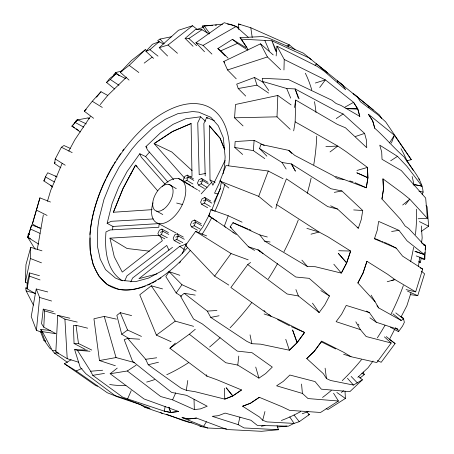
<?xml version="1.0" encoding="UTF-8"?>
<svg xmlns="http://www.w3.org/2000/svg" width="454" height="454" viewBox="0 0 454 454"><rect width="100%" height="100%" fill="white"/><g stroke="black" fill="none" stroke-linecap="round" stroke-linejoin="round"><path stroke-width="0.68" d="M35.412 293.647L27.03 288.789L27.166 283.109L29.442 272.928L39.447 275.703M283.954 69.95L284.238 59.48L276.946 46.155L317.091 66.335L323.861 70.938L345.681 89.767L342.776 85.108L316.421 63.821L315.11 65.416M293.693 130.865L295.151 121.848L295.741 100.067L337.316 124.339L345.432 127.767L366.741 147.675L366.486 140.309L364.607 133.408L343.099 113.971L334.32 109.97L295.111 88.933L286.712 88.496L262.412 81.385L262.281 78.309L288.466 79.552L331.914 100.238L336.108 103.523L340.897 105.385L359.789 116.389L357.803 108.926L345.993 108.625L357.695 108.892L353.558 102.315L325.37 79.887L284.238 59.48M27.246 283.126L25.356 282.229L30.418 258.519L30.747 247.328L41.978 250.829M358.632 376.593L362.417 379.794L353.445 385.06L330.58 380.486L326.466 378.562L323.361 373.693L306.745 358.552L314.401 351.192L321.738 341.164L343.565 352.219L351.016 356.702L376.797 362.559L391.189 343.014L384.413 336.874M25.356 282.229L25.952 264.659L30.747 247.328M290.185 129.305L277.008 116.837L277.825 95.459L235.484 104.488L234.565 117.813L243.055 125.911M78.735 362.252L67.215 358.694L55.848 351.827L57.698 315.303L69.91 318.226M43.771 327.169L44.634 310.933L43.238 309.129L41.569 323.73L43.771 327.169L55.91 333.656M242.652 154.468L234.763 147.465L235.144 141.546L254.132 140.354L264.245 145.439M264.767 158.605L253.326 150.603L254.132 140.354M276.157 55.916L276.946 46.155M118.42 199.715L118.539 198.364M424.7 254.331L424.899 252.254M425.165 249.479L425.563 245.319L421.885 243.287M42.279 332.544L36.416 330.302L39.646 297.455L36.241 288.994L47.738 291.945M159.201 223.272L158.792 227.284L110.072 229.957L105.981 231.92C104.602 249.269 106.191 270.658 122.557 280.805M35.191 249.297L27.847 237.465L28.233 233.986L29.561 234.417M195.203 295.094L184.211 293.301L180.607 296.366L193.58 319.049L202.206 323.844L237.243 351.112L252.038 352.718L272.309 367.093L265.647 373.591L258.933 378.131L237.782 365.09L238.781 356.055M418.446 266.543L419.627 257.463M421.533 242.794L422.169 237.902L421.318 225.996M112.484 229.803L112.933 226.45L107.133 223.345L112.059 203.625L118.659 187.247L127.08 171.533L139.787 153.747L145.632 156.562L167.991 182.162M104.834 180.947A103.183 56.256 -60.5 0 0 89.988 234.128L90.164 250.602L93.098 264.648L98.813 276.151L107.223 284.488L118.188 289.124A102.303 55.757 -60.5 0 0 190.311 250.319M37.279 249.433L43.34 214.878M175.357 343.128L169.887 348.263L206.979 376.145L216.921 379.731L241.551 389.946L232.84 395.871L226.154 387.733L232.743 396.019L224.758 399.117L195.316 391.751L186.305 390.292L187.786 380.492M419.712 257.605L424.155 259.665L424.796 259.041L425.563 245.319L424.467 245.342L408.827 228.606L405.104 225.996L400.564 219.384L381.956 198.971L383.494 189.119L382.966 178.848L402.653 193.393L409.758 199.153L427.367 218.38L418.157 218.754M60.853 167.838L54.537 163.468L55.252 158.979L61.392 147.249L63.952 145.524L70.285 148.384M277.071 425.733L278.461 429.722L261.583 431.3L227 429.529L196.457 418.072L188.501 419.025L182.048 417.606L207.716 428.009L226.563 428.865M381.956 198.971L383.494 189.119M356.929 172.855L367.95 177.803L366.282 187.786L343.928 179.461L337.651 178.734L333.242 175.647L294.76 155.404L288.88 150.416L260.931 144.395L259.523 148.543L282.053 162.504L291.417 163.951L330.887 188.728L341.924 190.981L362.735 210.514L361.253 219.594L358.331 228.203L357.162 227.482M294.47 107.575L295.741 100.067M36.241 288.994L31.207 316.534L36.416 330.302M27.03 288.789L29.47 276.146L29.442 272.928M221.416 182.003L220.054 188.864L211.78 210.037M223.056 173.78L224.554 166.238L225.127 156.812L223.317 137.749L218.334 125.798L210.826 117.285L198.807 112.166L192.74 111.536L177.985 113.619L165.358 119.271L152.726 127.869L138.09 141.869L131.932 149.071L119.164 167.004L110.651 182.883L103.994 199.312L98.955 219.134L97.746 227.749L97.428 246.221L100.203 259.098L105.538 269.608L115.475 278.081L120.946 280.328L135.32 281.696L148.679 278.047L162.838 270.38L180.011 255.784L187.388 247.771M165.228 406.262L164.246 411.125L170.659 412.516L168.899 407.221M419.121 262.701L420.398 262.287L421.21 258.383M275.828 208.755L276.69 204.641L286.389 178.836L327.72 206.621L337.492 209.027L358.331 228.203M390.468 327.221L398.521 331.67L402.545 326.086L404.349 322.323L403.606 319.014L401.115 320.433L378.681 307.903L375.061 301.723L357.86 282.956L363.098 272.996L366.946 261.294L387.665 274.295L394.906 279.568L415.671 291.865L422.697 269.063L402.596 256.141L396.234 248.151L387.614 243.673M278.461 429.722L244.104 427.952L238.146 424.621L239.967 417.05M306.847 412.09L309.441 414.502L299.265 421.681L294.079 423.406L266.935 421.908L262.707 420.251L264.954 411.528M40.996 228.266L31.621 225.031L27.83 237.38L38.584 244.082M50.479 202.03L39.929 197.87L32.37 224.009L39.64 228.231M32.37 224.009L39.929 197.87M47.42 201.309L50.689 190.447L62.09 163.519M27.83 237.38L31.621 225.031M410.229 294.612L417.748 295.656L424.558 273.779L421.301 271.14M410.949 292.932L406.88 305.695L401.12 316.847M363.104 272.865L366.946 261.294M216.87 221.251L208.812 215.752L210.991 209.583L228.214 215.741L242.084 222.176M236.273 234.508L224.282 226.279L228.214 215.741M272.184 207.455L258.701 196.332L268.28 171.027L283.063 178.745M391.388 143.089L394.384 135.241L368.41 114.232L372.683 120.855L374.777 128.255C385.003 137.307 393.783 147.959 404.06 156.863C410.842 168.252 421.931 178.155 423.117 192.082L422.18 194.528M52.675 186.73L43.856 180.925L45.411 176.89L47.721 172.764L56.756 176.697M228.856 188.018L219.957 181.084L226.041 165.517L268.28 171.027M182.423 253.326L186.276 243.582L183.024 245.273L179.71 246.363L138.93 278.688L156.993 273.893M152.096 209.663L113.387 212.256L123.051 188.348L135.525 165.131L137.153 166.419M288.25 47.295L289.255 44.804L250.801 27.762L238.503 23.96L238.827 29.55M113.387 212.256L123.102 188.438L135.525 165.131L157.629 190.759M71.102 359.772L64.423 363.739L76.227 370.963L107.246 392.727L118.21 397.097L140.405 404.605L144.758 407.249L150.138 408.379L129.118 400.201L115.032 395.582L85.874 373.733L80.227 367.337L74.632 349.62L77.396 350.284L90.635 371.241L92.758 375.339L122.659 397.131L127.58 398.918L131.212 390.667M124.714 280.884L126.989 275.828L166.737 245.438L168.956 250.143M127.58 398.918L164.246 411.125L170.715 412.47L178.598 411.489L144.014 398.947L110.157 373.744L127.313 370.986L160.744 396.552L172.588 399.849L175.772 392.778M130.814 281.866L132.551 278.047L172.497 247.322M191.492 226.887L194.153 225.717L195.714 222.29L194.607 220.054L191.957 221.24L190.402 224.645L191.492 226.887L197.496 230.212M201.718 204.306L204.396 203.08L205.951 199.675L204.816 197.518L202.143 198.756L200.6 202.138L201.718 204.306L207.648 207.75M198.54 185.084L201.162 183.83L202.683 180.499L201.582 178.445L198.971 179.705L197.456 183.019L198.54 185.084L204.374 188.575M174.194 240.563L176.776 239.445L178.331 236.052L177.293 233.804L174.716 234.934L173.173 238.305L174.194 240.563L180.227 243.77M158.855 235.677L161.335 234.57L162.855 231.268L161.891 229.088L159.416 230.201L157.907 233.487L158.855 235.677L164.825 238.832M184.335 181.623L186.861 180.386L188.359 177.128L187.326 175.131L184.806 176.373L183.314 179.614L184.335 181.623L190.43 185.238M220.531 180.482L214.543 193.171L217.937 194.057M214.339 120.741L206.701 117.461L203.857 123.482L205.191 175.908M205.56 121.326L200.611 116.786L197.751 122.745L199.192 174.694L205.702 173.422M213.93 202.212L220.548 188.427M225.053 160.489L212.869 185.266L211.643 182.321L210.02 180.028L209.345 125.764L220.167 138.3L224.622 149.468M389.918 338.519L394.719 329.229M54.537 163.468L55.189 162.231M247.771 228.901L232.976 222.71L230.15 226.892L248.457 246.777L257.923 249.859L295.826 277.025L309.14 278.336L329.451 295.991L324.718 304.98L319.139 312.562L298.386 295.968L287.138 293.988L247.748 264.563L230.876 287.518L271.123 316.302L280.714 320.382L304.56 332.464L297.132 342.651L289.374 350.227L260.658 344.166L251.828 343.701L246.948 341.419L210.758 317.403L207.285 311.115L184.211 293.301M209.85 213.681L202.762 227.028L198.608 232.635M357.86 282.956L363.098 272.996M68.77 151.086L74.779 139.894L90.374 116.536M74.95 122.716L76.425 120.094L88.065 117.921L89.211 118.698M43.856 180.925L45.196 178.621M203.494 426.476L206.394 421.777M389.526 142.919L394.384 135.241L411.284 159.66L406.54 160.903M179.852 275.289L169.126 271.651L165.835 276.599L176.163 292.966L181.515 296.411M176.163 292.966L181.958 284.726L196.105 291.099M228.81 285.089L214.64 276.128L185.567 245.376L195.629 231.392L206.615 235.881M214.64 276.128L231.069 253.548L248.168 259.819M130.752 174.279L131.575 173.15M314.452 351.061L321.738 341.164M386.246 336.613L395.099 343.57L381.201 362.286L377.285 360.675M319.718 87.457L325.37 79.887L315.36 83.008M373.052 361.038L367.99 367.791L357.809 377.359M114.578 88.967L106.571 82.458L109.641 78.559L115.974 73.724L125.452 78.508M405.439 204.572L409.758 199.153L402.681 205.009M93.62 118.29L84.302 111.219L92.275 101.265L100.964 91.708L107.78 95.459M96.577 97.179L100.964 91.708M368.143 107.558L368.994 106.503L353.081 93.45L357.451 97.02L360.402 101.685L377.7 114.584L385.639 121.842L411.284 159.66M100.203 104.602L107.797 95.374L126.581 77.089M80.313 132L71.834 126.155L77.577 119.777L86.26 123.88M73.094 124.992L77.577 119.777M145.632 156.562L149.57 152.022M113.506 75.001L115.662 72.521L122.325 70.92M201.184 193.864L211.643 182.321M153.577 58.396L145.933 51.33L152.436 44.299L159.167 41.677L163.434 44.004M129.055 80.091L120.293 72.3L131.399 60.547L145.348 49.679L147.096 50.831M106.571 82.458L110.311 79.49L115.974 73.724M362.417 379.794L349.858 391.654L321.341 389.169L315.059 381.57L289.862 375.032L283.262 381.388L276.594 385.809L302.404 393.431L308.045 398.572L338.44 401.007L333.576 393.238M120.293 72.3L129.214 65.359L145.348 49.679M84.302 111.219L86.249 109.352M306.745 358.552L314.401 351.192M173.666 179.58L147.482 149.962L145.927 146.614L160.54 132.767L173.167 124.288L185.811 118.749L200.611 116.786M343.565 390.752L341.363 392.46M167.583 56.007L159.246 47.681L178.518 30.236L192.541 25.753L197.575 29.675M145.933 51.33L149.916 49.673L159.167 41.677M193.046 46.28L185.124 38.38L195.623 29.334L201.985 29.731L209.112 33.959M169.887 348.263L189.335 334.223L195.265 329.281M359.982 378.057L364.301 374.55L363.16 371.979M131.626 315.609L120.248 312.67L116.848 315.388L121.729 334.269L129.486 338.792M110.157 373.744L117.24 368.109M159.246 47.681L167.991 45.014L192.541 25.753M162.56 288.914L151.29 285.81L139.764 294.794L156.403 335.114L171.056 341.692M330.035 151.948L337.804 146.052L346.039 151.574L367.485 167.418L367.916 177.752L366.282 187.786L355.011 182.667M144.185 63.112L152.073 57.193M247.748 264.563L250.585 262.457M156.403 335.114L175.25 321.131L193.586 326.33M121.729 334.269L127.58 330.024L141.444 336.425M204.521 51.745L195.935 42.727L224.236 22.7L236.103 26.497L248.224 37.273M421.261 231.427L428.644 226.217L427.078 206.615L425.96 205.753M337.328 82.35L338.446 81.567M241.551 389.946L232.788 395.945L224.758 399.117L224.446 388.272M336.232 118.608L343.099 113.971M338.44 401.007L320.552 412.47L289.59 410.359L281.934 406.693L259.325 397.318L250.557 403.197L242.606 406.228L259.58 417.078L262.707 420.251M185.124 38.38L188.898 38.505L201.985 29.731M250.665 403.095L259.325 397.318M127.313 370.986L136.132 365.169M390.644 160.818L397.483 156.352L406.909 166.3L422.016 186.117L413.066 184.409M171.737 36.683L160.024 39.067L157.742 40.548L159.087 42.177M345.029 391.388L345.392 398.453L328.049 409.457L326.12 408.651M225.252 55.938L217.852 48.561L232.425 39.367L246.045 47.715M293.409 423.69L288.392 426.192L257.299 425.375L250.931 420.256L225.099 413.1L218.357 415.677L212.228 416.335L238.146 424.621M195.935 42.727L203.057 45.4L236.103 26.497M344.983 107.15L353.558 102.315L357.752 108.909L359.789 116.389M322.981 69.167L327.612 72.952L309.288 57.993L271.918 40.775L241.358 39.157L240.018 37.676L262.622 36.536L269.205 38.312L303.403 53.163L311.166 59.519M286.786 46.109L289.255 44.804L294.981 49.56M107.133 223.345L111.219 221.302L153.361 218.942M372.689 120.883L374.777 128.255M185.834 178.377L188.359 177.128L193.83 180.414M236.228 78.809L227.556 69.967L223.731 61.523L260.528 43.811L273.217 54.911M200.061 181.759L202.683 180.499L208.505 184.023M203.267 200.912L205.951 199.675L211.865 203.154M160.376 232.38L162.855 231.268L168.814 234.451M76.227 370.963L81.992 368.376M217.852 48.561L220.814 50.831L237.408 43.408L247.856 50.11M193.052 223.47L195.714 222.29L201.707 225.649M175.743 237.181L178.331 236.052L184.347 239.292M190.084 177.02L192.008 176.248L191.106 123.522L172.537 131.512L154.127 143.583L184.755 178.286M191.106 123.522L172.475 131.524L154.127 143.583L171.833 152.011L192.11 170.625M242.606 406.228L250.568 403.231M263.564 82.497L254.518 77.464L236.704 84.126L238.214 88.53L245.693 96.049M308.294 414.922L309.441 414.502M302.233 413.747L308.101 411.608M139.65 339.206L127.71 338.417L124.186 339.643L132.551 361.259L171.595 392.415L186.6 395.338L207.211 406.228L200.452 408.889L194.34 409.599L172.588 399.849M355.448 136.501L364.607 133.408M71.834 126.155L72.197 126.036M227.556 69.967L267.412 56.949L280.634 69.638M197.115 29.323L203.642 27.24M391.541 280.555L394.906 279.568L387.217 281.747M356.98 170.454L367.485 167.418L367.876 177.701L356.923 172.832M311.007 234.185L319.049 232.028L327.987 236.846L350.63 251.056L346.674 262.9L341.312 273.098L315.269 266.714L307.466 266.549L264.568 241.063L259.841 234.939L232.976 222.71M127.71 338.417L145.694 359.301L148.231 364.772L158.486 362.235M116.428 319.145L104.238 316.41L93.938 318.782L99.443 360.544L115.344 365.748M40.502 331.624L44.004 340.619L45.389 340.313M210.758 317.403L219.061 315.757M238.214 88.53L256.998 85.159L268.598 93.059M334.314 192.348L341.924 190.981M99.443 360.544L116.031 357.565L134.418 362.536M92.758 375.339L104.448 373.404M391.603 231.455L398.964 230.348L407.079 240.841L424.291 254.524L424.796 259.041L416.216 255.942M145.694 359.301L156.681 357.775M178.598 411.489L170.772 412.431L168.967 407.198M188.614 418.946L196.457 418.072M207.137 32.949L202.263 26.133L222.591 24.153M87.633 328.18L76.028 325.314L73.389 325.575L74.064 343.508L85.119 349.308M277.405 426.993L287.03 426.096M90.635 371.241L102.61 370.243M202.263 26.133L212.523 25.396M215.258 25.197L216.626 25.101M207.285 311.115L216.927 310.491M112.933 226.45L158.9 223.606M160.171 235.808L162.362 240.728L122.268 272.094L114.294 256.89L109.97 238.157L159.269 235.24M325.904 146.597L337.804 146.052L295.151 121.848M234.565 117.813L277.008 116.837M50.468 330.427L40.764 329.508L42.449 331.653L52.272 350.437L54.423 353.081L58.606 352.979M74.064 343.508L78.468 343.513L91.77 350.057M338.724 250.722L350.63 251.056L346.669 262.821L338.258 253.292L346.68 262.979L341.312 273.098L333.826 264.217M52.272 350.437L55.808 350.567M74.632 349.62L87.367 350.136M353.677 209.924L362.735 210.514M144.758 407.249C163.383 414.088 182.724 419.411 201.207 426.357M77.396 350.284L90.011 351.26M227.511 24.056L231.029 24.38L238.883 27.586M192.048 422.714L189.278 422.419L182.792 420.449L166.487 414.218M149.48 251.164L127.046 248.486L109.97 238.157M42.449 331.653L54.991 333.565M234.763 147.465L253.326 150.603M264.568 241.063L270.09 242.027M27.643 288.262L25.577 287.859L26.162 290.923L33.448 305.156M237.782 365.09L225.774 362.735L189.335 334.223M414.366 184.585L422.016 186.117M182.048 417.606L188.506 418.98M418.98 191.185L423.117 192.082M199.817 426.266L207.716 428.009M406.092 289.624L415.671 291.865M57.698 315.303L64.916 319.145L77.214 322.085M43.238 309.129L53.39 311.58M176.651 203.04L182.377 204.516M391.189 343.014L366.157 336.533L360.397 329.632L355.822 321.818M26.162 290.923L34.958 293.284M55.848 351.827L57.187 352.191M259.841 234.939L267.31 236.988M44.634 310.933L55.36 314.003M39.646 297.455L51.597 301.025M306.893 228.356L319.049 232.028L276.69 204.641M398.521 331.67L397.8 329.315L376.281 322.238L369.369 312.59L346.237 305.423L341.601 314.247L336.108 321.67L360.397 329.632M349.711 180.879L353.047 181.958M414.882 251.482L424.291 254.524L415.722 251.403M343.638 354.239L351.016 356.702M264.114 313.964L271.123 316.302L268.938 314.537M29.47 276.146L40.054 279.942M335.58 176.436L343.928 179.461M97.553 386.252L95.652 385.542L64.423 363.739M30.418 258.519L41.473 262.815M186.305 390.292L181.328 388.34L148.231 364.772M219.957 181.084L258.701 196.332M374.59 238.458L380.452 240.802M381.752 241.324L383.057 241.846M384.356 242.368L386.961 243.412M27.847 237.465L30.458 238.537M249.053 229.44L250.983 230.246M396.234 248.151L374.414 238.81L377.24 230.343L378.636 221.393L398.964 230.348M291.4 326.732L304.56 332.464L297.16 342.566L292.603 330.03M407.567 291.184L417.748 295.656M55.201 176.056L57.108 176.895M238.503 23.96L240.421 24.805M210.02 180.028L215.156 182.326M30.39 228.992L40.043 233.384M420.171 267.883L422.697 269.063M330.625 205.804L337.492 209.027M366.293 311.081L369.369 312.59M61.392 147.249L72.175 152.601M321.091 341.709L335.71 348.944M210.991 209.583L213.516 210.838M419.348 221.575L428.644 226.217M36.36 210.06L47.063 215.412M395.303 328.06L397.8 329.315L395.349 327.901M28.233 233.986L29.482 234.622M277.61 319.616L289.521 325.762M423.236 244.689L424.467 245.342M161.335 234.57L167.305 237.737M176.776 239.445L182.809 242.663M161.891 229.088L168.434 232.596M158.071 223.323L176.067 233.033M177.293 233.804L183.297 237.045M74.989 122.37L83.684 127.109M260.937 251.505L257.923 249.859L263.042 253.536M156.596 211.133L162.787 214.538M230.15 226.892L231.37 227.567M194.153 225.717L200.157 229.06M361.849 373.177L364.301 374.55M194.607 220.054L201.19 223.754M185.567 245.376L186.764 246.045M45.411 176.89L54.452 182.014M204.396 203.08L210.327 206.542M168.956 184.398L176.266 188.654M204.816 197.518L210.718 200.997M178.666 178.66L197.411 189.783M198.619 190.498L199.828 191.219M192.258 186.322L193.472 187.048M248.457 246.777L254.552 250.392M186.861 180.386L192.956 184.018M187.326 175.131L193.393 178.78M201.162 183.83L206.996 187.337M160.211 412.306L162.413 413.628M201.582 178.445L207.977 182.321M92.275 101.265L102.292 107.416M44.004 340.619L45.809 341.731M418.673 261.215L420.398 262.287M195.629 231.392L231.069 253.548M55.252 158.979L65.228 165.211M320.785 290.56L329.451 295.991M397.483 156.352L379.76 145.167L381.701 152.016L382.03 159.309L401.302 170.539L425.682 198.075L427.367 218.38M110.311 79.49L118.982 85.284M51.035 349.098L49.872 348.314L45.491 342.168L40.764 329.508M179.71 246.363L184.403 249.53M208.812 215.752L224.282 226.279M224.35 226.364L225.502 227.153M232.902 232.215L234.037 232.993M72.765 126.428L74.473 127.597M76.187 128.766L78.468 130.326M369.925 317.8L376.281 322.238M336.845 392.455L345.392 398.453M277.825 95.459L291.076 104.908M54.423 353.081L67.476 362.383M389.532 339.461L395.099 343.57M129.214 65.359L138.833 72.515M400.995 316.364L403.748 318.521M395.831 312.919L403.606 319.014M149.916 49.673L158.003 56.131M392.897 313.833L401.115 320.433M264.012 310.564L265.108 311.45M339.552 82.634L373.233 109.862M368.994 106.503L379.385 114.913L381.672 118.483M232.425 39.367L237.408 43.408M338.519 81.788L337.464 80.925L342.146 84.75M167.991 45.014L177.474 53.288M115.662 72.521L119.345 75.818M88.065 117.921L89.109 118.869M188.898 38.505L196.696 45.695M145.927 146.614L146.931 147.59M203.057 45.4L211.927 54.077M220.814 50.831L228.152 58.208M223.731 61.523L224.724 62.521M169.126 271.651L181.958 284.726M288.88 150.416L291.803 153.429M259.523 148.543L266.873 156.17M351.158 376.44L357.468 383.023M50.559 185.221L52.403 187.173M160.024 39.067L164.206 43.828M347.463 378.25L353.445 385.06M164.978 184.108L141.268 157.158L139.787 153.747M301.876 260.153L307.466 266.549M209.345 125.764L220.111 138.254L224.441 149.054M358.132 324.15L358.995 325.16M376.928 305.78L378.681 307.903M206.701 117.461L207.512 118.449M294.044 415.013L299.265 421.681M204.306 26.003L209.725 33.465M312.471 303.147L319.139 312.562M262.412 81.385L268.779 90.499M240.018 37.676L246.397 46.91M151.29 285.81L175.25 321.131M206.218 375.01L206.979 376.145L206.247 374.93M289.737 416.925L294.079 423.406M241.358 39.157L247.941 49.191M406.892 160.466L413.288 170.324M368.41 114.232L372.666 120.821M282.053 162.504L286.128 169.024M371.117 295.14L375.061 301.723M295.537 171.311L291.417 163.951L295.106 170.596M260.528 43.811L267.412 56.949M276.713 51.722L271.918 40.775L275.777 51.353M264.903 40.593L269.318 50.91M120.248 312.67L127.58 330.024M286.712 88.496L290.719 98.115M299.095 98.796L295.111 88.933L298.329 98.212M295.912 289.567L298.386 295.968M292.586 330.058L297.103 342.742L289.374 350.227L285.765 339.303M254.518 77.464L256.998 85.159M255.721 367.07L258.933 378.131M104.238 316.41L116.031 357.565M250.046 334.865L251.828 343.701M419.031 178.694L419.195 179.79M250.801 27.762L252.214 37.449M76.028 325.314L78.468 343.513M325.109 368.177L326.466 378.562M301.552 384.067L302.404 393.431M64.916 319.145L67.215 358.694M382.966 178.848L383.454 189.023M194.028 399.429L194.34 409.599M90.023 237.902C89.143 254.836 93.11 273.649 107.223 284.488A103.183 56.256 -60.5 0 0 136.438 288.858M162.157 186.656A24.783 13.785 -60.5 0 1 185.658 188.075A24.783 13.785 -60.5 0 1 166.209 222.347A24.783 13.785 -60.5 0 1 152.987 202.819M180.749 261.635A103.183 56.256 -60.5 0 1 179.302 263.059M169.796 271.469A103.183 56.256 -60.5 0 1 168.701 272.338M160.988 277.882A103.183 56.256 -60.5 0 1 158.565 279.426M156.131 280.873A103.183 56.256 -60.5 0 1 151.897 283.16M150.694 283.756A103.183 56.256 -60.5 0 1 147.72 285.118M145.269 286.128A103.183 56.256 -60.5 0 1 137.772 288.54M105.129 180.317A103.183 56.256 -60.5 0 1 105.737 179.063M106.35 177.803A103.183 56.256 -60.5 0 1 113.409 164.819M114.124 163.622A103.183 56.256 -60.5 0 1 115.225 161.834M116.718 159.462A103.183 56.256 -60.5 0 1 117.87 157.697M118.642 156.522A103.183 56.256 -60.5 0 1 120.616 153.628M122.637 150.785A103.183 56.256 -60.5 0 1 123.868 149.111M90 234.61A102.303 55.757 -60.5 0 1 168.411 110.191A102.303 55.757 -60.5 0 1 228.685 165.585M224.895 184.205A102.303 55.757 -60.5 0 1 214.787 211.456M211.751 217.636A102.303 55.757 -60.5 0 1 201.962 234.463M400.984 148.696A172.719 115.52 -60.5 0 1 406.863 160.688M412.113 176.504A172.719 115.52 -60.5 0 1 414.144 185.743M416.545 209.232A172.719 115.52 -60.5 0 1 415.427 234.633M413.6 247.356A172.719 115.52 -60.5 0 1 410.66 261.379M403.345 285.606A172.719 115.52 -60.5 0 1 391.03 314.089M385.009 325.268A172.719 115.52 -60.5 0 1 377.319 337.895M361.463 359.693A172.719 115.52 -60.5 0 1 342.254 380.628M331.289 390.502A172.719 115.52 -60.5 0 1 322.533 397.466M300.73 411.562A172.719 115.52 -60.5 0 1 281.384 420.483M264.954 425.483A172.719 115.52 -60.5 0 1 261.351 426.255M305.332 73.213A191.866 108.143 -60.5 0 1 311.767 90.017M314.469 101.656A191.866 108.143 -60.5 0 1 316.001 112.473M316.733 136.143A191.866 108.143 -60.5 0 1 313.737 164.842M311.132 178.07A191.866 108.143 -60.5 0 1 307.256 193.285M298.301 219.918A191.866 108.143 -60.5 0 1 283.994 251.686M277.547 263.621A191.866 108.143 -60.5 0 1 268.416 278.807M251.851 302.466A191.866 108.143 -60.5 0 1 230.11 327.805M220.077 337.719A191.866 108.143 -60.5 0 1 209.617 347.009M188.518 362.678A191.866 108.143 -60.5 0 1 166.771 374.72M154.615 379.612A191.866 108.143 -60.5 0 1 146.659 382.069M125.906 385.423A191.866 108.143 -60.5 0 1 109.658 384.481M163.054 209.572A14.84 8.166 -60.5 0 0 171.629 186.14A14.84 8.166 -60.5 0 0 153.968 197.666A14.84 8.166 -60.5 0 0 163.054 209.572"/></g></svg>
